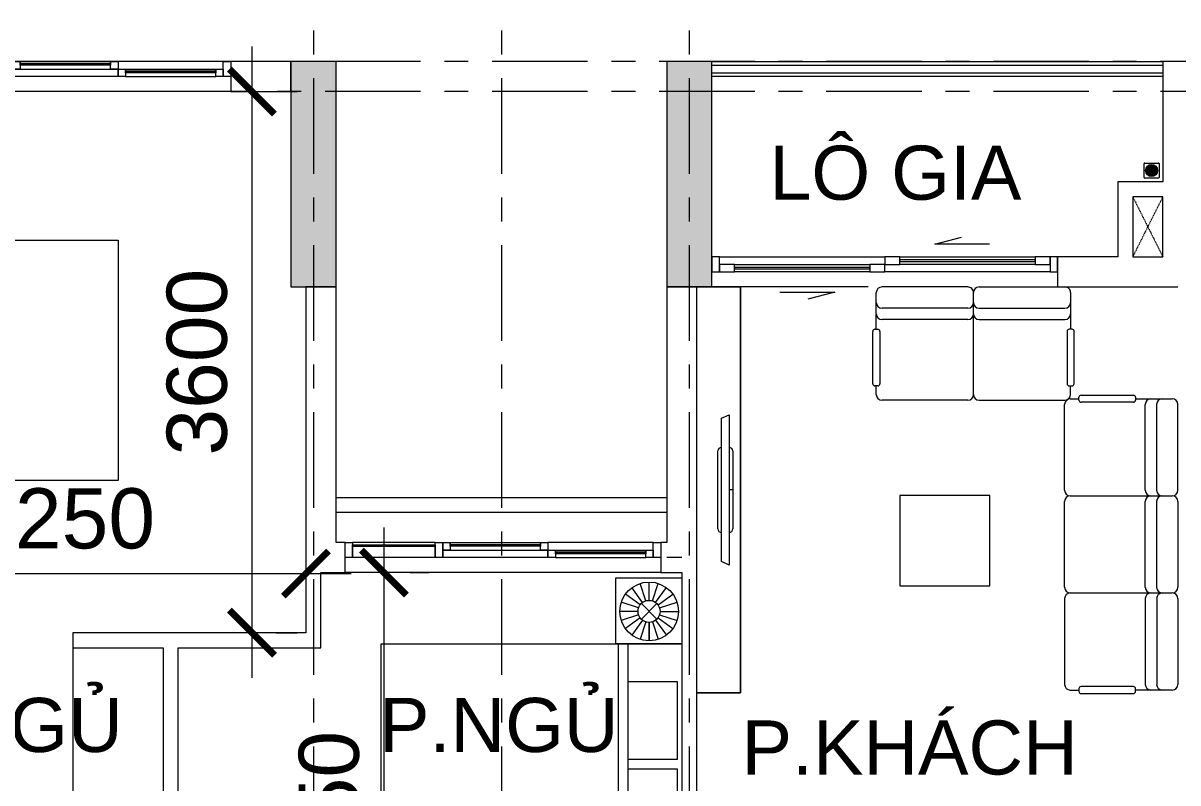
# Model space of a CAD drawing. Header units: millimetres. Extents: x -20144 to 126922, y -42414 to 48263.
# Drawn here: x 6019 to 13700, y 37800 to 42856 of the extents above; entities that cross this region are included whole.
import ezdxf

# ---------------------------------------------------------------- set-up
doc = ezdxf.new("R2010")
doc.units = ezdxf.units.MM
doc.linetypes.add('Dash', pattern=[6.35, 3.175, -3.175])
doc.linetypes.add('Grid Line', pattern=[22.225, 12.7, -3.175, 3.175, -3.175])
for name, color, linetype, lineweight in [('A-DETL-GENF', 31, 'Continuous', 5), ('A-DETL-GENF-HDLN', 161, 'Dash', 5), ('CHU', 181, 'Continuous', 5), ('CUA', 31, 'Continuous', 9), ('DIM', 1, 'Continuous', 5), ('LC.HA', 8, 'Continuous', 9), ('NET CAT', 3, 'Continuous', 5), ('NET THAY 1', 41, 'Continuous', 5), ('NET-CAT', 3, 'Continuous', 15), ('NET-THAY', 2, 'Continuous', 9), ('THIET BI', 44, 'Continuous', 5), ('THIET-BI', 44, 'Continuous', 5), ('TRUC', 225, 'Continuous', 5)]:
    doc.layers.add(name, color=color, linetype=linetype, lineweight=lineweight)
doc.styles.add('Arial_2', font='arial.ttf', dxfattribs={"height": 360})
doc.styles.add('TA1', font='arial.ttf')
doc.dimstyles.new('D_200_KTx2', dxfattribs={"dimtxt": 400, "dimasz": 300, "dimexe": 300, "dimexo": 300, "dimgap": 160, "dimtad": 1, "dimdec": 0, "dimzin": 9, "dimtxsty": 'TA1', "dimblk": 'ARCHTICK', "dimcen": 1, "dimdle": 300, "dimclrd": 256, "dimclre": 256, "dimclrt": 7, "dimadec": 0, "dimazin": 0, "dimtfac": 1, "dimtdec": 0, "dimtix": 1, "dimtmove": 1, "dimatfit": 3, "dimldrblk": 'ARCHTICK', "dimfxl": 0, "dimtolj": 1, "dimtzin": 0, "dimlwd": -1, "dimlwe": -1, "dimarcsym": 0})

# ---------------------------------------------------------------- blocks, each defined once
blk = doc.blocks.new('CUA LO GIA _LUA_1 - CUA LO GIA _LUA_ 2300-1425452-MẶT BẰNG TẦNG 24')
at = {"layer": 'CUA'}
for p, q in [((332.4, 183.9), (511.1, 231.8)), ((697.4, 183.9), (332.4, 183.9)), ((-1100, 100), (-1150, 100)), ((-1150, 100), (-1150, 0)), ((-1100, 0), (-1100, 100)), ((-1100, 100), (0, 100)), ((100, 100), (0, 100)), ((0, 100), (0, 50)), ((100, 50), (100, 100)), ((100, 100), (1000, 100)), ((1000, 80), (100, 80)), ((100, 80), (100, 70)), ((1100, 100), (1000, 100)), ((1000, 100), (1000, 50)), ((1000, 70), (1000, 80)), ((1100, 50), (1100, 100)), ((1150, 100), (1100, 100)), ((1100, 100), (1100, 0)), ((1150, 0), (1150, 100)), ((-1000, 50), (-1100, 50)), ((-1100, 50), (-1100, 0)), ((-1100, 0), (-1000, 0)), ((-1000, 0), (-1000, 50)), ((-1000, 50), (-100, 50)), ((-100, 30), (-1000, 30)), ((-1000, 30), (-1000, 20)), ((-1000, 20), (-100, 20)), ((-100, 0), (-1000, 0)), ((0, 50), (-100, 50)), ((-100, 50), (-100, 0)), ((-100, 20), (-100, 30)), ((-100, 0), (0, 0)), ((0, 0), (0, 50)), ((0, 50), (100, 50)), ((100, 70), (1000, 70)), ((1000, 50), (100, 50)), ((1000, 50), (1100, 50)), ((-1150, 0), (-1100, 0)), ((1100, 0), (0, 0)), ((1100, 0), (1150, 0)), ((-697.4, -133.9), (-332.4, -133.9)), ((-332.4, -133.9), (-511.1, -181.8))]:
    blk.add_line(p, q, dxfattribs=at)
blk = doc.blocks.new('X-SOFA - X-SOFA-1425453-MẶT BẰNG TẦNG 24')
at = {"layer": 'THIET BI'}
for p, q in [((-753.8, 360.8), (-753.8, 931.5)), ((-716.2, 969.2), (-658.4, 969.2)), ((-658.4, 959.8), (-658.4, 978.7)), ((-644.3, 992.8), (-295.7, 992.8)), ((-295.7, 945.7), (-644.3, 945.7)), ((-281.5, 978.7), (-281.5, 959.8)), ((-281.5, 969.2), (-103.7, 969.2)), ((-216.7, 360.8), (-216.7, 931.5)), ((-141.3, 360.8), (-141.3, 931.5)), ((-103.7, 969.2), (-37.7, 969.2)), ((0, 360.8), (0, 931.5)), ((-1250, 325), (-1850, 325)), ((-1850, 325), (-1850, -275)), ((-1850, 325), (-1850, -275)), ((-1250, 325), (-1850, 325)), ((-1250, -275), (-1250, 325)), ((-1250, -275), (-1250, 325)), ((-716.2, 323.1), (-103.7, 323.1)), ((-103.7, 323.1), (-37.7, 323.1)), ((-753.8, -285.4), (-753.8, 285.4)), ((-216.7, -285.4), (-216.7, 285.4)), ((-141.3, -285.4), (-141.3, 285.4)), ((0, 285.4), (0, -285.4)), ((-1850, -275), (-1250, -275)), ((-1850, -275), (-1250, -275)), ((-753.8, -360.8), (-753.8, -931.5)), ((-716.2, -323.1), (-37.7, -323.1)), ((-216.7, -360.8), (-216.7, -931.5)), ((-141.3, -360.8), (-141.3, -931.5)), ((0, -360.8), (0, -931.5)), ((-716.2, -969.2), (-658.4, -969.2)), ((-658.4, -959.8), (-658.4, -978.7)), ((-295.7, -945.7), (-644.3, -945.7)), ((-644.3, -992.8), (-295.7, -992.8)), ((-281.5, -978.7), (-281.5, -959.8)), ((-103.7, -969.2), (-281.5, -969.2)), ((-37.7, -969.2), (-103.7, -969.2))]:
    blk.add_line(p, q, dxfattribs=at)
for centre, radius, start, end in [((-716.2, 931.5), 37.7, 90, 180), ((-644.3, 978.7), 14.1, 90, 180), ((-644.3, 959.8), 14.1, 180, 270), ((-295.7, 978.7), 14.1, 360, 90), ((-295.7, 959.8), 14.1, 270, 0), ((-179, 931.5), 37.7, 90, 180), ((-103.7, 931.5), 37.7, 90, 180), ((-37.7, 931.5), 37.7, 360, 90), ((-716.2, 360.8), 37.7, 180, 270), ((-716.2, 285.4), 37.7, 90, 180), ((-179, 360.8), 37.7, 180, 270), ((-179, 285.4), 37.7, 90, 180), ((-103.7, 360.8), 37.7, 180, 270), ((-103.7, 285.4), 37.7, 90, 180), ((-37.7, 360.8), 37.7, 270, 0), ((-37.7, 285.4), 37.7, 360, 90), ((-716.2, -285.4), 37.7, 180, 270), ((-179, -285.4), 37.7, 180, 270), ((-103.7, -285.4), 37.7, 180, 270), ((-37.7, -285.4), 37.7, 270, 0), ((-716.2, -360.8), 37.7, 90, 180), ((-179, -360.8), 37.7, 90, 180), ((-103.7, -360.8), 37.7, 90, 180), ((-37.7, -360.8), 37.7, 360, 90), ((-716.2, -931.5), 37.7, 180, 270), ((-644.3, -959.8), 14.1, 90, 180), ((-644.3, -978.7), 14.1, 180, 270), ((-295.7, -959.8), 14.1, 360, 90), ((-295.7, -978.7), 14.1, 270, 0), ((-179, -931.5), 37.7, 180, 270), ((-103.7, -931.5), 37.7, 180, 270), ((-37.7, -931.5), 37.7, 270, 0)]:
    blk.add_arc(centre, radius, start, end, dxfattribs=at)
blk = doc.blocks.new('X-SOFA - X-SOFA-V18-MẶT BẰNG TẦNG 24')
at = {"layer": 'THIET BI'}
for p, q in [((-716.2, 646.2), (-658.4, 646.2)), ((-658.4, 636.7), (-658.4, 655.6)), ((-644.3, 669.7), (-295.7, 669.7)), ((-295.7, 622.6), (-644.3, 622.6)), ((-281.5, 655.6), (-281.5, 636.7)), ((-281.5, 646.2), (-103.7, 646.2)), ((-103.7, 646.2), (-37.7, 646.2)), ((-753.8, 37.7), (-753.8, 608.5)), ((-216.7, 37.7), (-216.7, 608.5)), ((-141.3, 37.7), (-141.3, 608.5)), ((0, 37.7), (0, 608.5)), ((-716.2, 0), (-103.7, 0)), ((-103.7, 0), (-37.7, 0)), ((-753.8, -37.7), (-753.8, -608.5)), ((-216.7, -37.7), (-216.7, -608.5)), ((-141.3, -37.7), (-141.3, -608.5)), ((0, -37.7), (0, -559.8)), ((-716.2, -646.2), (-658.4, -646.2)), ((-658.4, -636.7), (-658.4, -655.6)), ((-295.7, -622.6), (-644.3, -622.6)), ((-644.3, -669.7), (-295.7, -669.7)), ((-281.5, -655.6), (-281.5, -636.7)), ((-103.7, -646.2), (-281.5, -646.2)), ((-37.7, -646.2), (-103.7, -646.2))]:
    blk.add_line(p, q, dxfattribs=at)
for centre, radius, start, end in [((-716.2, 608.5), 37.7, 90, 180), ((-644.3, 655.6), 14.1, 90, 180), ((-644.3, 636.7), 14.1, 180, 270), ((-295.7, 655.6), 14.1, 0, 90), ((-295.7, 636.7), 14.1, 270, 0), ((-179, 608.5), 37.7, 90, 180), ((-103.7, 608.5), 37.7, 90, 180), ((-37.7, 608.5), 37.7, 360, 90), ((-716.2, 37.7), 37.7, 180, 270), ((-179, 37.7), 37.7, 180, 270), ((-103.7, 37.7), 37.7, 180, 270), ((-37.7, 37.7), 37.7, 270, 0), ((-716.2, -37.7), 37.7, 90, 180), ((-179, -37.7), 37.7, 90, 180), ((-103.7, -37.7), 37.7, 90, 180), ((-37.7, -37.7), 37.7, 360, 90), ((-716.2, -608.5), 37.7, 180, 270), ((-179, -608.5), 37.7, 180, 270), ((-103.7, -608.5), 37.7, 180, 270), ((-37.7, -608.5), 37.7, 270, 0), ((-644.3, -636.7), 14.1, 90, 180), ((-644.3, -655.6), 14.1, 180, 270), ((-295.7, -636.7), 14.1, 360, 90), ((-295.7, -655.6), 14.1, 270, 0)]:
    blk.add_arc(centre, radius, start, end, dxfattribs=at)
blk = doc.blocks.new('X-TV - X-TV-1732813-MẶT BẰNG TẦNG 24')
at = {"layer": 'THIET BI'}
for p, q in [((2699.9, 300), (0, 300)), ((0, 300), (0, 10)), ((0, 300), (2699.9, 300)), ((0, 10), (0, 300)), ((1090, 250), (1610, 250)), ((1350, 250), (1350, 225)), ((2699.9, 10), (2699.9, 300)), ((2699.9, 300), (2699.9, 10)), ((850, 225), (1850, 225)), ((872.5, 175), (850, 225)), ((1827.5, 175), (872.5, 175)), ((1850, 225), (1827.5, 175)), ((1610, 150), (1090, 150))]:
    blk.add_line(p, q, dxfattribs=at)
for centre, start_param, end_param in [((1090, 225), 0, 1.570796), ((1610, 225), 4.712389, 6.283185), ((1090, 175), 1.570796, 3.141593), ((1610, 175), 3.141593, 4.712389)]:
    blk.add_ellipse(centre, major_axis=(0, 25), ratio=0.9, start_param=start_param, end_param=end_param, dxfattribs=at)
blk = doc.blocks.new('X-PHONG NGU 2 - X-PHONG NGU 2_Recovery_-1759961-MẶT BẰNG TẦNG 24')
at = {"layer": 'CUA'}
for p, q in [((-1050, 100), (-1000, 100)), ((-1050, 0), (-1050, 100)), ((-1000, 100), (-1000, 0)), ((-450, 100), (-1000, 100)), ((-1000, 85), (-450, 85)), ((-1000, 75), (-1000, 85)), ((-450, 100), (-400, 100)), ((-450, 0), (-450, 100)), ((-450, 85), (-450, 75)), ((-400, 100), (-350, 100)), ((-400, 50), (-400, 100)), ((-400, 100), (-400, 0)), ((-350, 100), (250, 100)), ((-350, 85), (-350, 100)), ((-350, 100), (-350, 50)), ((-350, 85), (250, 85)), ((-350, 75), (-350, 85)), ((250, 85), (-350, 85)), ((250, 100), (250, 85)), ((250, 100), (300, 100)), ((250, 50), (250, 100)), ((250, 85), (250, 75)), ((300, 100), (300, 50)), ((1000, 100), (300, 100)), ((1000, 100), (1050, 100)), ((1000, 0), (1000, 100)), ((1050, 100), (1050, 0)), ((-1000, 0), (-1050, 0)), ((-450, 75), (-1000, 75)), ((-1000, 75), (-450, 75)), ((-1000, 0), (-1000, 75)), ((-450, 0), (-1000, 0)), ((-450, 75), (-450, 0)), ((-400, 0), (-450, 0)), ((-400, 50), (300, 50)), ((-400, 0), (-400, 50)), ((-350, 50), (-400, 50)), ((300, 0), (-400, 0)), ((250, 75), (-350, 75)), ((300, 50), (250, 50)), ((300, 50), (300, 0)), ((300, 50), (350, 50)), ((300, 0), (300, 50)), ((350, 0), (300, 0)), ((350, 50), (950, 50)), ((350, 35), (350, 50)), ((350, 50), (350, 0)), ((350, 35), (950, 35)), ((350, 25), (350, 35)), ((950, 35), (350, 35)), ((950, 25), (350, 25)), ((350, 0), (950, 0)), ((950, 50), (950, 35)), ((950, 50), (1000, 50)), ((950, 0), (950, 50)), ((950, 35), (950, 25)), ((1000, 0), (950, 0)), ((1000, 50), (1000, 0)), ((1050, 0), (1000, 0))]:
    blk.add_line(p, q, dxfattribs=at)
blk = doc.blocks.new('X-GIUONG1 - X-GIUONG-1366091-MẶT BẰNG TẦNG 24')
at = {"layer": 'THIET BI'}
for p, q in [((-800, 2000), (800, 2000)), ((-800, 0.1), (-800, 2000)), ((-800, 0.1), (-800, 2000)), ((-800, 2000), (800, 2000)), ((800, 2000), (800, 0.1)), ((800, 2000), (800, 0.1)), ((-800, 740), (-370, 740)), ((-370, 360), (-800, 740)), ((-370, 740), (-370, 360)), ((-1239, 439), (-800, 439)), ((-1239, 0.1), (-1239, 439)), ((-1239, 439), (-1239, 0.1)), ((-800, 439), (-1239, 439)), ((-1039.2, 287), (-1076.9, 402.9)), ((-1016.6, 290.5), (-1016.6, 412.5)), ((-993.9, 287), (-956.3, 402.9)), ((-800, 439), (-800, 0.1)), ((-800, 0.1), (-800, 439)), ((-550, 410), (-420, 410)), ((-550, 30), (-550, 410)), ((-370, 420), (800, 420)), ((800, 439), (1239, 439)), ((800, 0.1), (800, 439)), ((800, 439), (1239, 439)), ((800, 0.1), (800, 439)), ((993.9, 287), (956.3, 402.9)), ((1016.6, 290.5), (1016.6, 412.5)), ((1039.2, 287), (1076.9, 402.9)), ((1239, 439), (1239, 0.1)), ((1239, 439), (1239, 0.1)), ((-1075.8, 260.4), (-1174.4, 332.1)), ((-1059.6, 276.6), (-1131.2, 375.2)), ((-973.5, 276.6), (-901.9, 375.2)), ((-957.4, 260.4), (-858.7, 332.1)), ((800, 360), (-370, 360)), ((-30, 360), (-30, 30)), ((30, 30), (30, 360)), ((550, 360), (550, 30)), ((957.4, 260.4), (858.7, 332.1)), ((973.5, 276.6), (901.9, 375.2)), ((1059.6, 276.6), (1131.2, 375.2)), ((1075.8, 260.4), (1174.4, 332.1)), ((-1086.1, 240), (-1202.1, 277.7)), ((-1068.3, 269.1), (-964.8, 165.6)), ((-1068.3, 165.6), (-964.8, 269.1)), ((-947, 240), (-831, 277.7)), ((947, 240), (831, 277.7)), ((1068.3, 269.1), (964.8, 165.6)), ((1068.3, 165.6), (964.8, 269.1)), ((1086.1, 240), (1202.1, 277.7)), ((-1089.7, 217.4), (-1211.7, 217.4)), ((-1086.1, 194.8), (-1202.1, 157.1)), ((-1075.8, 174.4), (-1174.4, 102.7)), ((-1059.6, 158.2), (-1131.2, 59.5)), ((-973.5, 158.2), (-901.9, 59.5)), ((-957.4, 174.4), (-858.7, 102.7)), ((-947, 194.8), (-831, 157.1)), ((-943.4, 217.4), (-821.4, 217.4)), ((-821.4, 217.4), (-943.4, 217.4)), ((943.4, 217.4), (821.4, 217.4)), ((821.4, 217.4), (943.4, 217.4)), ((947, 194.8), (831, 157.1)), ((957.4, 174.4), (858.7, 102.7)), ((973.5, 158.2), (901.9, 59.5)), ((1059.6, 158.2), (1131.2, 59.5)), ((1075.8, 174.4), (1174.4, 102.7)), ((1086.1, 194.8), (1202.1, 157.1)), ((1089.7, 217.4), (1211.7, 217.4)), ((-1039.2, 147.8), (-1076.9, 31.8)), ((-1016.6, 144.2), (-1016.6, 22.2)), ((-993.9, 147.8), (-956.3, 31.8)), ((993.9, 147.8), (956.3, 31.8)), ((1016.6, 144.2), (1016.6, 22.2)), ((1039.2, 147.8), (1076.9, 31.8)), ((-30, 30), (-550, 30)), ((550, 30), (30, 30))]:
    blk.add_line(p, q, dxfattribs=at)
for centre, radius in [((-1016.6, 217.4), 195.1), ((1016.6, 217.4), 195.1), ((-1016.6, 217.4), 73.2), ((1016.6, 217.4), 73.2)]:
    blk.add_circle(centre, radius, dxfattribs=at)
blk = doc.blocks.new('X-GIUONG1 - X-GIUONG-V23-MẶT BẰNG TẦNG 24')
at = {"layer": 'THIET BI'}
for p, q in [((-800, 2000), (800, 2000)), ((-800, 0), (-800, 2000)), ((-800, 0), (-800, 2000)), ((-800, 2000), (800, 2000)), ((800, 2000), (800, 0)), ((800, 2000), (800, 0)), ((-800, 740), (-370, 740)), ((-370, 360), (-800, 740)), ((-370, 740), (-370, 360)), ((-1239, 439), (-800, 439)), ((-1239, 0), (-1239, 439)), ((-1239, 439), (-1239, 0)), ((-800, 439), (-1239, 439)), ((-1039.2, 287), (-1076.9, 402.9)), ((-1016.6, 290.5), (-1016.6, 412.5)), ((-993.9, 287), (-956.3, 402.9)), ((-800, 439), (-800, 0)), ((-800, 0), (-800, 439)), ((-550, 410), (-420, 410)), ((-550, 30), (-550, 410)), ((-370, 420), (800, 420)), ((800, 439), (1239, 439)), ((800, 0), (800, 439)), ((800, 439), (1239, 439)), ((800, 0), (800, 439)), ((993.9, 287), (956.3, 402.9)), ((1016.6, 290.5), (1016.6, 412.5)), ((1039.2, 287), (1076.9, 402.9)), ((1239, 439), (1239, 0)), ((1239, 439), (1239, 0)), ((-1075.8, 260.4), (-1174.4, 332.1)), ((-1059.6, 276.6), (-1131.2, 375.2)), ((-973.5, 276.6), (-901.9, 375.2)), ((-957.4, 260.4), (-858.7, 332.1)), ((800, 360), (-370, 360)), ((-30, 360), (-30, 30)), ((30, 30), (30, 360)), ((550, 360), (550, 30)), ((957.4, 260.4), (858.7, 332.1)), ((973.5, 276.6), (901.9, 375.2)), ((1059.6, 276.6), (1131.2, 375.2)), ((1075.8, 260.4), (1174.4, 332.1)), ((-1086.1, 240), (-1202.1, 277.7)), ((-1068.3, 269.1), (-964.8, 165.6)), ((-1068.3, 165.6), (-964.8, 269.1)), ((-947, 240), (-831, 277.7)), ((947, 240), (831, 277.7)), ((1068.3, 269.1), (964.8, 165.6)), ((1068.3, 165.6), (964.8, 269.1)), ((1086.1, 240), (1202.1, 277.7)), ((-1089.7, 217.4), (-1211.7, 217.4)), ((-1086.1, 194.8), (-1202.1, 157.1)), ((-1075.8, 174.4), (-1174.4, 102.7)), ((-1059.6, 158.2), (-1131.2, 59.5)), ((-973.5, 158.2), (-901.9, 59.5)), ((-957.4, 174.4), (-858.7, 102.7)), ((-947, 194.8), (-831, 157.1)), ((-943.4, 217.4), (-821.4, 217.4)), ((-821.4, 217.4), (-943.4, 217.4)), ((943.4, 217.4), (821.4, 217.4)), ((821.4, 217.4), (943.4, 217.4)), ((947, 194.8), (831, 157.1)), ((957.4, 174.4), (858.7, 102.7)), ((973.5, 158.2), (901.9, 59.5)), ((1059.6, 158.2), (1131.2, 59.5)), ((1075.8, 174.4), (1174.4, 102.7)), ((1086.1, 194.8), (1202.1, 157.1)), ((1089.7, 217.4), (1211.7, 217.4)), ((-1039.2, 147.8), (-1076.9, 31.8)), ((-1016.6, 144.2), (-1016.6, 22.2)), ((-993.9, 147.8), (-956.3, 31.8)), ((993.9, 147.8), (956.3, 31.8)), ((1016.6, 144.2), (1016.6, 22.2)), ((1039.2, 147.8), (1076.9, 31.8)), ((-800, 0), (-1239, 0)), ((-1239, 0), (-800, 0)), ((800, 0), (-800, 0)), ((800, 0), (-800, 0)), ((-30, 30), (-550, 30)), ((550, 30), (30, 30)), ((1239, 0), (800, 0)), ((1239, 0), (800, 0))]:
    blk.add_line(p, q, dxfattribs=at)
for centre, radius in [((-1016.6, 217.4), 195.1), ((1016.6, 217.4), 195.1), ((-1016.6, 217.4), 73.2), ((1016.6, 217.4), 73.2)]:
    blk.add_circle(centre, radius, dxfattribs=at)
blk = doc.blocks.new('Family1 - Family1 2-1425483-MẶT BẰNG TẦNG 24')
at = {"layer": 'A-DETL-GENF'}
for p, q in [((200, 400), (0, 400)), ((0, 400), (0, 0)), ((200, 0), (200, 400)), ((0, 0), (200, 0))]:
    blk.add_line(p, q, dxfattribs=at)
at = {"layer": 'A-DETL-GENF-HDLN'}
for p, q in [((0, 400), (200, 0.8)), ((0, 0), (200, 399.2))]:
    blk.add_line(p, q, dxfattribs=at)
blk = doc.blocks.new('A$C043A1407')
at = {"layer": 'LC.HA'}
h = blk.add_hatch(color=256, dxfattribs=at)
h.dxf.hatch_style = 1
h.paths.add_polyline_path([(-14649.8, 26050), (-14949.8, 26050), (-14949.8, 24550), (-14649.8, 24550)])
h = blk.add_hatch(color=256, dxfattribs=at)
h.dxf.hatch_style = 1
h.paths.add_polyline_path([(-12149.8, 26050), (-12449.8, 26050), (-12449.8, 24550), (-12149.8, 24550)])
at = {"ltscale": 1000, "elevation": 0}
blk.add_lwpolyline([(-14649.8, 26050), (-14949.8, 26050), (-14949.8, 24550), (-14649.8, 24550)], close=True, dxfattribs=at)
at = {"ltscale": 1000}
blk.add_lwpolyline([(-12149.8, 26050), (-12449.8, 26050), (-12449.8, 24550), (-12149.8, 24550)], close=True, dxfattribs=at)
blk = doc.blocks.new('X-PHEU - X-PHEU-1231512-MẶT BẰNG TẦNG 23')
at = {"layer": 'THIET-BI'}
for p, q in [((25, 29), (25, 121)), ((29, 125), (121, 125)), ((42.5, 90.5), (42.5, 59.5)), ((47.5, 51.8), (47.5, 98.2)), ((52.5, 103.1), (52.5, 46.9)), ((57.5, 43.5), (57.5, 106.5)), ((62.5, 108.8), (62.5, 41.2)), ((67.5, 39.8), (67.5, 110.2)), ((72.5, 110.9), (72.5, 78.1)), ((77.5, 78.1), (77.5, 110.9)), ((82.5, 110.2), (82.5, 39.8)), ((87.5, 41.2), (87.5, 108.8)), ((92.5, 106.5), (92.5, 43.5)), ((97.5, 46.9), (97.5, 103.1)), ((102.5, 98.2), (102.5, 51.8)), ((107.5, 59.5), (107.5, 90.5)), ((125, 121), (125, 29)), ((121, 25), (29, 25)), ((72.5, 71.9), (72.5, 39.1)), ((77.5, 39.1), (77.5, 71.9))]:
    blk.add_line(p, q, dxfattribs=at)
blk.add_circle((75, 75), 40, dxfattribs=at)
for centre, radius, start, end in [((29, 121), 4, 90, 180), ((75, 75), 36, 139.80824, 154.52563), ((75, 75), 36, 119.0853, 128.68219), ((75, 75), 36, 102.0247, 110.31751), ((75, 75), 4, 128.68219, 231.31781), ((75, 75), 36, 90, 93.98208), ((75, 75), 36, 86.01792, 90), ((75, 75), 4, 308.68219, 51.31781), ((75, 75), 36, 69.68249, 77.9753), ((75, 75), 36, 51.31781, 60.9147), ((75, 75), 36, 25.47437, 40.19176), ((121, 121), 4, 0, 90), ((29, 29), 4, 180, 270), ((75, 75), 36, 205.47437, 220.19176), ((75, 75), 36, 231.31781, 240.9147), ((75, 75), 36, 249.68249, 257.9753), ((75, 75), 36, 266.01792, 270), ((75, 75), 36, 270, 273.98208), ((75, 75), 36, 282.0247, 290.31751), ((75, 75), 36, 299.0853, 308.68219), ((75, 75), 36, 319.80824, 334.52563), ((121, 29), 4, 270, 360)]:
    blk.add_arc(centre, radius, start, end, dxfattribs=at)
blk = doc.blocks.new('_ARCHTICK')
at = {"color": 0, "linetype": 'ByBlock', "const_width": 0.15}
blk.add_lwpolyline([(-0.5, -0.5), (0.5, 0.5)], dxfattribs=at)
blk = doc.blocks.new('*D246')
at = {"layer": 'Defpoints', "color": 0, "transparency": 16777216}
for p in [(8293.4, 39199.9), (8293.4, 35849.9), (8419.5, 35849.9)]:
    blk.add_point(p, dxfattribs=at)
at = {"layer": 'DIM', "transparency": 16777216}
for p, q in [((8419.5, 39499.9), (8419.5, 35549.9)), ((8593.4, 39199.9), (8719.5, 39199.9)), ((8593.4, 35849.9), (8719.5, 35849.9))]:
    blk.add_line(p, q, dxfattribs=at)
at = {"layer": 'DIM', "transparency": 16777216, "xscale": 300, "yscale": 300, "zscale": 300}
for p, rotation in [((8419.5, 39199.9), 90), ((8419.5, 35849.9), 270)]:
    blk.add_blockref('_ARCHTICK', p, dxfattribs=dict(at, rotation=rotation))
at = {"layer": 'DIM', "color": 7, "transparency": 16777216, "insert": (8055.2, 37524.9), "char_height": 400, "attachment_point": 5, "rotation": 90, "style": 'TA1'}
blk.add_mtext('\\A1;3350', dxfattribs=at)
blk = doc.blocks.new('*D248')
at = {"layer": 'Defpoints', "color": 0, "transparency": 16777216}
for p in [(7400.5, 42399.9), (7400.5, 38799.9), (7541.3, 38799.9)]:
    blk.add_point(p, dxfattribs=at)
at = {"layer": 'DIM', "transparency": 16777216}
for p, q in [((7541.3, 42699.9), (7541.3, 38499.9)), ((7700.5, 42399.9), (7841.3, 42399.9)), ((7700.5, 38799.9), (7841.3, 38799.9))]:
    blk.add_line(p, q, dxfattribs=at)
at = {"layer": 'DIM', "transparency": 16777216, "xscale": 300, "yscale": 300, "zscale": 300}
for p, rotation in [((7541.3, 42399.9), 90), ((7541.3, 38799.9), 270)]:
    blk.add_blockref('_ARCHTICK', p, dxfattribs=dict(at, rotation=rotation))
at = {"layer": 'DIM', "color": 7, "transparency": 16777216, "insert": (7176.9, 40599.9), "char_height": 400, "attachment_point": 5, "rotation": 90, "style": 'TA1'}
blk.add_mtext('\\A1;3600', dxfattribs=at)
blk = doc.blocks.new('*D249')
at = {"layer": 'Defpoints', "color": 0, "transparency": 16777216}
for p in [(4650.5, 39193.3), (7900.5, 39193.3), (7900.5, 39193.3)]:
    blk.add_point(p, dxfattribs=at)
at = {"layer": 'DIM', "transparency": 16777216}
blk.add_line((4350.5, 39193.3), (8200.5, 39193.3), dxfattribs=at)
at = {"layer": 'DIM', "transparency": 16777216, "xscale": 300, "yscale": 300, "zscale": 300, "rotation": 180}
blk.add_blockref('_ARCHTICK', (4650.5, 39193.3), dxfattribs=at)
at = {"layer": 'DIM', "transparency": 16777216, "xscale": 300, "yscale": 300, "zscale": 300}
blk.add_blockref('_ARCHTICK', (7900.5, 39193.3), dxfattribs=at)
at = {"layer": 'DIM', "color": 7, "transparency": 16777216, "insert": (6275.5, 39557.7), "char_height": 400, "attachment_point": 5, "style": 'TA1'}
blk.add_mtext('\\A1;3250', dxfattribs=at)

msp = doc.modelspace()

# ---------------------------------------------------------------- linework, layer by layer
at = {"layer": 'NET THAY 1'}
for p, q in [((10600.5, 42575, 0), (13600.5, 42575, 0)), ((13600.5, 42575, 0), (13600.5, 42525, 0)), ((10600.5, 42525, 0), (13600.5, 42525, 0))]:
    msp.add_line(p, q, dxfattribs=at)
at = {"layer": 'NET-CAT'}
for p, q in [((7800.5, 42599.9), (7400.5, 42599.9)), ((7800.5, 42399.9), (7800.5, 42599.9)), ((14200.5, 42599.9), (13600.5, 42599.9)), ((13600.5, 42599.9), (13600.5, 41799.9)), ((7400.5, 42499.9), (7400.5, 42399.9)), ((7400.5, 42399.9), (7800.5, 42399.9)), ((13600.5, 41799.9), (13300.5, 41799.9)), ((13300.5, 41799.9), (13300.5, 41299.9)), ((13300.5, 41299.9), (12900.5, 41299.9)), ((12900.5, 41299.9), (12900.5, 41099.9)), ((8100.5, 41100, 0), (7900.5, 41100, 0)), ((7900.5, 41100, 0), (7900.5, 39199.9)), ((8100.5, 39399.9), (8100.5, 41100, 0)), ((10300.5, 41100), (10300.5, 39399.9)), ((10500.5, 41100), (10300.5, 41100)), ((10500.5, 39299.9), (10500.5, 41100)), ((12900.5, 41099.9), (13700.5, 41099.9)), ((8160.5, 39399.9), (8100.5, 39399.9)), ((10300.5, 39399.9), (10260.5, 39399.9)), ((8160.5, 39199.9), (8160.5, 39299.9)), ((10260.5, 39299.9), (10260.5, 39199.9)), ((10400.5, 39299.9), (10300.5, 39299.9)), ((10500.5, 35749.9), (10500.5, 39299.9)), ((7900.5, 39199.9), (7900.5, 38799.9)), ((8000.5, 39199.9), (8160.5, 39199.9)), ((8000.5, 38699.9), (8000.5, 39199.9)), ((10260.5, 39199.9), (10400.5, 39199.9)), ((10400.5, 39199.9), (10400.5, 35849.9)), ((7900.5, 38799.9), (6350.5, 38799.9)), ((6350.5, 38799.9), (6350.5, 38699.9)), ((6350.5, 38699.9), (6950.5, 38699.9)), ((6950.5, 38699.9), (6950.5, 35849.9)), ((7050.5, 38699.9), (8000.5, 38699.9)), ((7050.5, 35849.9), (7050.5, 38699.9))]:
    msp.add_line(p, q, dxfattribs=at)
at = {"layer": 'NET-THAY'}
for p, q in [((8100.5, 42599.9), (4425.5, 42599.9)), ((10600.6, 42600), (13600.5, 42600)), ((13600.5, 42500.1, 0), (10600.5, 42500.1, 0)), ((7400.5, 42399.9), (5300.5, 42399.9)), ((11639.6, 41099.9), (10790.5, 41099.9)), ((8100.5, 39699.9), (10300.5, 39699.9)), ((10300.5, 39599.9), (8100.5, 39599.9)), ((10260.5, 39199.9), (8160.5, 39199.9))]:
    msp.add_line(p, q, dxfattribs=at)
at = {"layer": 'THIET BI'}
msp.add_lwpolyline([(6350.5, 38699.9), (6350.5, 35849.9)], dxfattribs=at)
at = {"layer": 'TRUC', "linetype": 'Grid Line', "ltscale": 50}
for p, q in [((7950.5, 43599.9), (7950.5, -4500.1)), ((9200.5, 43599.9), (9200.5, -7167.6)), ((10450.5, 43599.9), (10450.5, -4500.1)), ((42000.5, 42599.9), (-11036.3, 42599.9)), ((42000.5, 42399.9), (-14407, 42399.9))]:
    msp.add_line(p, q, dxfattribs=at)

# ---------------------------------------------------------------- block references
at = {"layer": 'A-DETL-GENF'}
msp.add_blockref('Family1 - Family1 2-1425483-MẶT BẰNG TẦNG 24', (13400.5, 41299.9), dxfattribs=at)
at = {"layer": 'CUA'}
for name, p in [('X-PHONG NGU 2 - X-PHONG NGU 2_Recovery_-1759961-MẶT BẰNG TẦNG 24', (6350.5, 42499.9)), ('CUA LO GIA _LUA_1 - CUA LO GIA _LUA_ 2300-1425452-MẶT BẰNG TẦNG 24', (11750.5, 41199.9)), ('X-PHONG NGU 2 - X-PHONG NGU 2_Recovery_-1759961-MẶT BẰNG TẦNG 24', (9210.5, 39299.9))]:
    msp.add_blockref(name, p, dxfattribs=at)
at = {"layer": 'NET CAT'}
msp.add_blockref('A$C043A1407', (22750.3, 16550), dxfattribs=at)
at = {"layer": 'THIET BI'}
for name, p, rotation in [('X-GIUONG1 - X-GIUONG-1366091-MẶT BẰNG TẦNG 24', (4650.5, 40612.5), 270.0000000000012), ('X-TV - X-TV-1732813-MẶT BẰNG TẦNG 24', (10490.5, 41099.9), 270.0000000000002), ('X-SOFA - X-SOFA-V18-MẶT BẰNG TẦNG 24', (12340.7, 41099.9), 90.00000000000031), ('X-GIUONG1 - X-GIUONG-V23-MẶT BẰNG TẦNG 24', (10400.5, 37925), 90.00000000000134)]:
    msp.add_blockref(name, p, dxfattribs=dict(at, rotation=rotation))
msp.add_blockref('X-SOFA - X-SOFA-1425453-MẶT BẰNG TẦNG 24', (13700.5, 39387.2), dxfattribs=at)
at = {"layer": 'THIET-BI', "rotation": 89.9999999999999}
msp.add_blockref('X-PHEU - X-PHEU-1231512-MẶT BẰNG TẦNG 23', (13600.5, 41799.9), dxfattribs=at)

# ---------------------------------------------------------------- texts
at = {"layer": 'CHU', "color": 7, "char_height": 360, "attachment_point": 3, "line_spacing_factor": 0.936439, "style": 'Arial_2'}
for s, insert, width in [('\\pt2540.0016,5079.9996,7620.0012,10159.9992,12700.0008,15239.9988,17780.0004,20319.9984,22860,25400.0016,27939.9996,30480.0012,33019.9992,35560.0008,38099.9988,40640.0004,43179.9984,45720,48260.0016,50799.9996,53340.0012,55879.9992,58420.0008,60959.9988,63500.0004,66039.9984,68580,71120.0016,73659.9996,76200.0012,78739.9992,81280.0008;LÔ GIA', (12659.6, 42040.5), 2209.087), ('\\pt2540.0016,5079.9996,7620.0012,10159.9992,12700.0008,15239.9988,17780.0004,20319.9984,22860,25400.0016,27939.9996,30480.0012,33019.9992,35560.0008,38099.9988,40640.0004,43179.9984,45720,48260.0016,50799.9996,53340.0012,55879.9992,58420.0008,60959.9988,63500.0004,66039.9984,68580,71120.0016,73659.9996,76200.0012,78739.9992,81280.0008;P.NGỦ', (6681.5, 38365.9), 1577.62), ('\\pt2540.0016,5079.9996,7620.0012,10159.9992,12700.0008,15239.9988,17780.0004,20319.9984,22860,25400.0016,27939.9996,30480.0012,33019.9992,35560.0008,38099.9988,40640.0004,43179.9984,45720,48260.0016,50799.9996,53340.0012,55879.9992,58420.0008,60959.9988,63500.0004,66039.9984,68580,71120.0016,73659.9996,76200.0012,78739.9992,81280.0008;P.NGỦ', (9979.3, 38365.9), 1577.62), ('\\pt2540.0016,5079.9996,7620.0012,10159.9992,12700.0008,15239.9988,17780.0004,20319.9984,22860,25400.0016,27939.9996,30480.0012,33019.9992,35560.0008,38099.9988,40640.0004,43179.9984,45720,48260.0016,50799.9996,53340.0012,55879.9992,58420.0008,60959.9988,63500.0004,66039.9984,68580,71120.0016,73659.9996,76200.0012,78739.9992,81280.0008;P.KHÁCH', (13033.7, 38215.8), 2217.96)]:
    msp.add_mtext(s, dxfattribs=dict(at, insert=insert, width=width))

# ---------------------------------------------------------------- dimensions: what is measured, and where the dimension line sits
at = {"layer": 'DIM'}
for base, p1, p2, picture, middle in [((7541.3, 38799.9), (7400.5, 42399.9), (7400.5, 38799.9), '*D248', (7176.9, 40599.9)), ((8419.5, 35849.9), (8293.4, 39199.9), (8293.4, 35849.9), '*D246', (8055.2, 37524.9))]:
    dim = msp.add_linear_dim(base=base, p1=p1, p2=p2, angle=90, dimstyle='D_200_KTx2', dxfattribs=at)
    dim.commit()
    dim.dimension.update_dxf_attribs({"geometry": picture, "text_midpoint": middle})
dim = msp.add_linear_dim(base=(7900.5, 39193.3), p1=(4650.5, 39193.3), p2=(7900.5, 39193.3), dimstyle='D_200_KTx2', dxfattribs=at)
dim.commit()
dim.dimension.update_dxf_attribs({"geometry": '*D249', "text_midpoint": (6275.5, 39557.7)})

doc.saveas('drawing.dxf')
